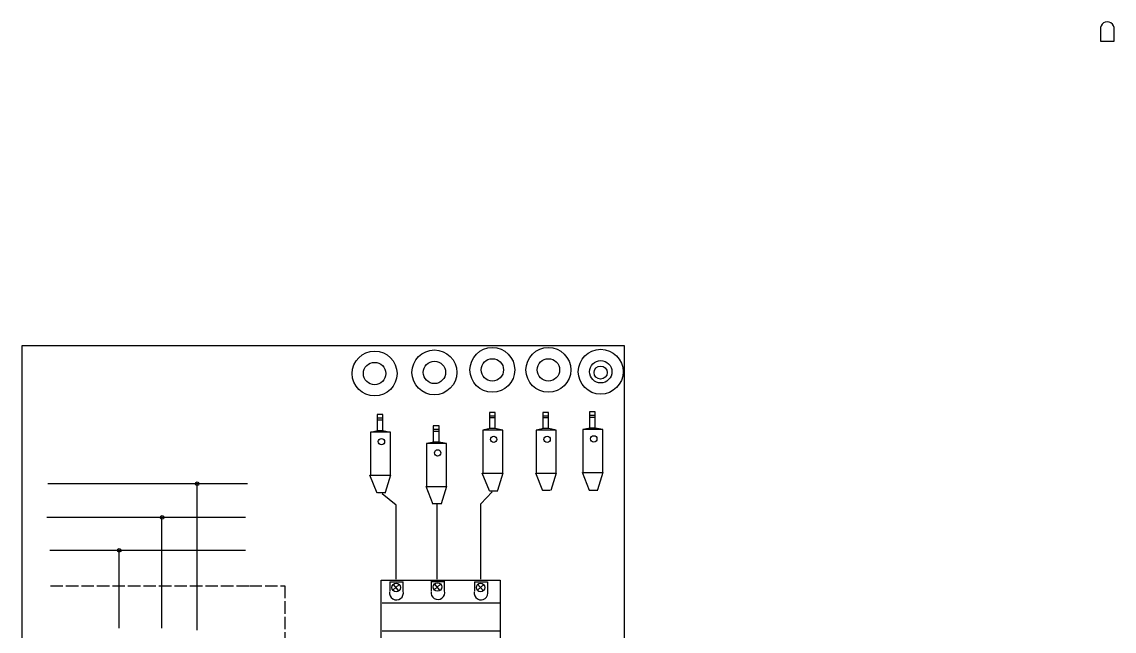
# Model space of a CAD drawing. Header units: millimetres. Extents: x 0 to 342, y 3 to 384.
# Drawn here: x 25 to 342.1, y 207.1 to 384.1 of the extents above; entities that cross this region are included whole.
import ezdxf

# ---------------------------------------------------------------- set-up
doc = ezdxf.new("R2010")
doc.units = ezdxf.units.MM
doc.header["$LTSCALE"] = 0.3
doc.linetypes.add('ACAD_ISO02W100', pattern=[15, 12, -3])
doc.layers.add('carteleria', color=7, linetype='Continuous')
doc.layers.add('fomato y rotulo', color=7, linetype='Continuous')

msp = doc.modelspace()

# ---------------------------------------------------------------- hatches: boundary and pattern name
at = {"layer": 'carteleria'}
h = msp.add_hatch(color=1, dxfattribs=at)
h.dxf.hatch_style = 1
h.paths.add_polyline_path([(76.41, 249.93, 0.022461), (76.41, 249.98), (75.91, 249.98), (75.91, 249.4, 0.396386)])
h.paths.add_polyline_path([(75.91, 249.98), (75.36, 249.98, 0.022461), (75.36, 249.93, 0.432268), (75.91, 249.4)])
h.paths.add_polyline_path([(75.36, 249.98), (75.91, 249.98), (76.41, 249.98, 0.913977)])
h.paths.add_polyline_path([(66.25, 240.14, 0.041409), (66.24, 240.23), (65.66, 240.23), (65.66, 239.62, 0.449227)])
h.paths.add_polyline_path([(65.66, 240.23), (65.2, 240.23, 0.041409), (65.2, 240.14, 0.380046), (65.66, 239.62)])
h.paths.add_polyline_path([(65.2, 240.23), (65.66, 240.23), (66.24, 240.23, 0.84679)])
h.paths.add_polyline_path([(53.26, 230.65), (52.75, 230.65, 0.033488), (52.75, 230.58, 0.404655), (53.26, 230.05)])
h.paths.add_polyline_path([(53.8, 230.58, 0.033488), (53.79, 230.65), (53.26, 230.65), (53.26, 230.05, 0.423837)])
h.paths.add_polyline_path([(52.75, 230.65), (53.26, 230.65), (53.79, 230.65, 0.874325)])

# ---------------------------------------------------------------- linework, layer by layer
for p, q in [((338.09, 381.97), (338.09, 378.54)), ((342.09, 378.54), (342.09, 382.2)), ((338.09, 378.54), (342.09, 378.54)), ((129.82, 270.01), (128.15, 270.01)), ((128.15, 270.01), (128.15, 265.3)), ((129.82, 265.33), (129.82, 270.01)), ((162.42, 270.66), (160.75, 270.66)), ((160.75, 270.66), (160.75, 265.95)), ((162.39, 269.61), (160.75, 269.61)), ((162.42, 265.98), (162.42, 270.66)), ((177.93, 270.66), (176.27, 270.66)), ((176.27, 270.66), (176.27, 265.95)), ((177.9, 269.61), (176.27, 269.61)), ((177.93, 265.98), (177.93, 270.66)), ((191.48, 270.8), (189.81, 270.8)), ((189.81, 270.8), (189.81, 266.08)), ((191.44, 269.74), (189.81, 269.74)), ((191.48, 266.12), (191.48, 270.8)), ((129.78, 268.95), (128.15, 268.95)), ((129.75, 268.44), (128.15, 268.44)), ((146.12, 266.73), (144.45, 266.73)), ((144.45, 266.73), (144.45, 262.01)), ((146.12, 262.05), (146.12, 266.73)), ((162.36, 269.09), (160.75, 269.09)), ((177.87, 269.09), (176.27, 269.09)), ((191.41, 269.23), (189.81, 269.23)), ((132, 264.89), (126.19, 264.89)), ((126.19, 264.89), (126.19, 252.39)), ((128.37, 265.33), (126.22, 264.87)), ((129.83, 265.33), (128.37, 265.33)), ((131.97, 264.87), (129.83, 265.33)), ((132, 252.39), (132, 264.89)), ((146.09, 265.67), (144.45, 265.67)), ((146.05, 265.15), (144.45, 265.15)), ((164.6, 265.54), (158.8, 265.54)), ((158.8, 265.54), (158.8, 253.05)), ((160.98, 265.99), (158.82, 265.53)), ((162.44, 265.99), (160.98, 265.99)), ((164.57, 265.53), (162.44, 265.99)), ((164.6, 253.05), (164.6, 265.54)), ((180.12, 265.54), (174.31, 265.54)), ((174.31, 265.54), (174.31, 253.05)), ((176.49, 265.99), (174.34, 265.53)), ((177.95, 265.99), (176.49, 265.99)), ((180.08, 265.53), (177.95, 265.99)), ((180.12, 253.05), (180.12, 265.54)), ((193.66, 265.67), (187.85, 265.67)), ((187.85, 265.67), (187.85, 253.18)), ((190.03, 266.12), (187.88, 265.66)), ((191.49, 266.12), (190.03, 266.12)), ((193.62, 265.66), (191.49, 266.12)), ((193.66, 253.18), (193.66, 265.67)), ((148.3, 261.6), (142.5, 261.6)), ((142.5, 261.6), (142.5, 249.11)), ((144.68, 262.05), (142.52, 261.59)), ((146.13, 262.05), (144.68, 262.05)), ((148.27, 261.59), (146.13, 262.05)), ((148.3, 249.11), (148.3, 261.6)), ((128.13, 247.23), (126.06, 252.39)), ((126.06, 252.39), (132, 252.39)), ((132, 252.39), (130.45, 247.36)), ((160.73, 247.89), (158.67, 253.05)), ((158.67, 253.05), (164.6, 253.05)), ((164.6, 253.05), (163.05, 248.02)), ((176.25, 247.89), (174.18, 253.05)), ((174.18, 253.05), (180.12, 253.05)), ((180.12, 253.05), (178.57, 248.02)), ((189.79, 248.02), (187.72, 253.18)), ((187.72, 253.18), (193.66, 253.18)), ((193.66, 253.18), (192.11, 248.15)), ((32.58, 249.98), (90.47, 249.98)), ((75.91, 207.36), (75.91, 249.98)), ((128.25, 247.38), (130.63, 247.38)), ((144.43, 243.95), (142.37, 249.11)), ((142.37, 249.11), (148.3, 249.11)), ((148.3, 249.11), (146.75, 244.08)), ((158.27, 244.12), (161.55, 247.6)), ((160.78, 247.91), (163.16, 247.91)), ((176.25, 248.04), (178.37, 248.04)), ((189.74, 248.04), (192.25, 248.04)), ((133.66, 243.71), (129.56, 246.98)), ((144.51, 244.21), (146.89, 244.21)), ((133.66, 222.2), (133.66, 243.71)), ((145.55, 222.2), (145.55, 243.91)), ((158.27, 222.2), (158.27, 244.12)), ((32.25, 240.23), (89.97, 240.23)), ((65.66, 208.02), (65.66, 240.22)), ((33.08, 230.65), (89.97, 230.65)), ((53.26, 208.02), (53.26, 230.68)), ((131.81, 221.48), (131.81, 218.69)), ((135.67, 221.32), (131.83, 221.32)), ((134.52, 220.69), (132.69, 219.01)), ((134.36, 218.93), (132.77, 220.76)), ((135.72, 218.77), (135.72, 221.48)), ((143.83, 221.61), (143.83, 218.82)), ((147.69, 221.45), (143.85, 221.45)), ((146.54, 220.81), (144.7, 219.14)), ((146.38, 219.06), (144.78, 220.89)), ((147.74, 218.9), (147.74, 221.61)), ((156.36, 221.48), (156.36, 218.69)), ((160.22, 221.32), (156.38, 221.32)), ((159.07, 220.69), (157.24, 219.01)), ((158.91, 218.93), (157.32, 220.76)), ((160.27, 218.77), (160.27, 221.48)), ((129.56, 215.3), (163.74, 215.3)), ((129.56, 207.22), (163.74, 207.22))]:
    msp.add_line(p, q, dxfattribs=at)
at = {"layer": 'carteleria', "linetype": 'ACAD_ISO02W100'}
for p, q in [((33.3, 220.28), (91.11, 220.28)), ((91.11, 220.28), (101.35, 220.28)), ((101.35, 220.28), (101.35, 61.45))]:
    msp.add_line(p, q, dxfattribs=at)
at = {"layer": 'carteleria'}
msp.add_lwpolyline([(129.34, 221.92), (163.81, 221.92), (163.81, 182.45), (129.34, 182.45)], close=True, dxfattribs=at)
for centre, radius in [((144.77, 282.29), 6.51), ((161.59, 283.02), 6.51), ((177.86, 283.02), 6.51), ((193.05, 282.48), 6.51), ((127.41, 281.96), 6.51), ((144.77, 282.29), 3.25), ((161.59, 283.02), 3.25), ((177.86, 283.02), 3.25), ((193.05, 282.48), 3.25), ((127.41, 281.96), 3.25), ((193.02, 282.23), 1.91), ((161.99, 262.84), 0.919), ((177.5, 262.84), 0.919), ((191.04, 262.97), 0.919), ((129.39, 262.18), 0.919), ((145.69, 258.9), 0.919), ((75.88, 249.93), 0.526), ((65.72, 240.14), 0.526), ((53.27, 230.58), 0.526), ((133.64, 219.81), 1.24), ((145.66, 219.94), 1.24), ((158.19, 219.81), 1.24)]:
    msp.add_circle(centre, radius, dxfattribs=at)
for centre, start, end in [((340.1, 382.14), 353.6674, 187.3), ((145.77, 218.33), 170.9918, 14.5522), ((133.75, 218.2), 170.9918, 14.5522), ((158.3, 218.2), 170.9918, 14.5522)]:
    msp.add_arc(centre, 2, start, end, dxfattribs=at)
at = {"layer": 'fomato y rotulo'}
for p, q in [((200, 290), (25, 290)), ((25, 290), (25, 10)), ((200, 10), (200, 290))]:
    msp.add_line(p, q, dxfattribs=at)

doc.saveas('drawing.dxf')
